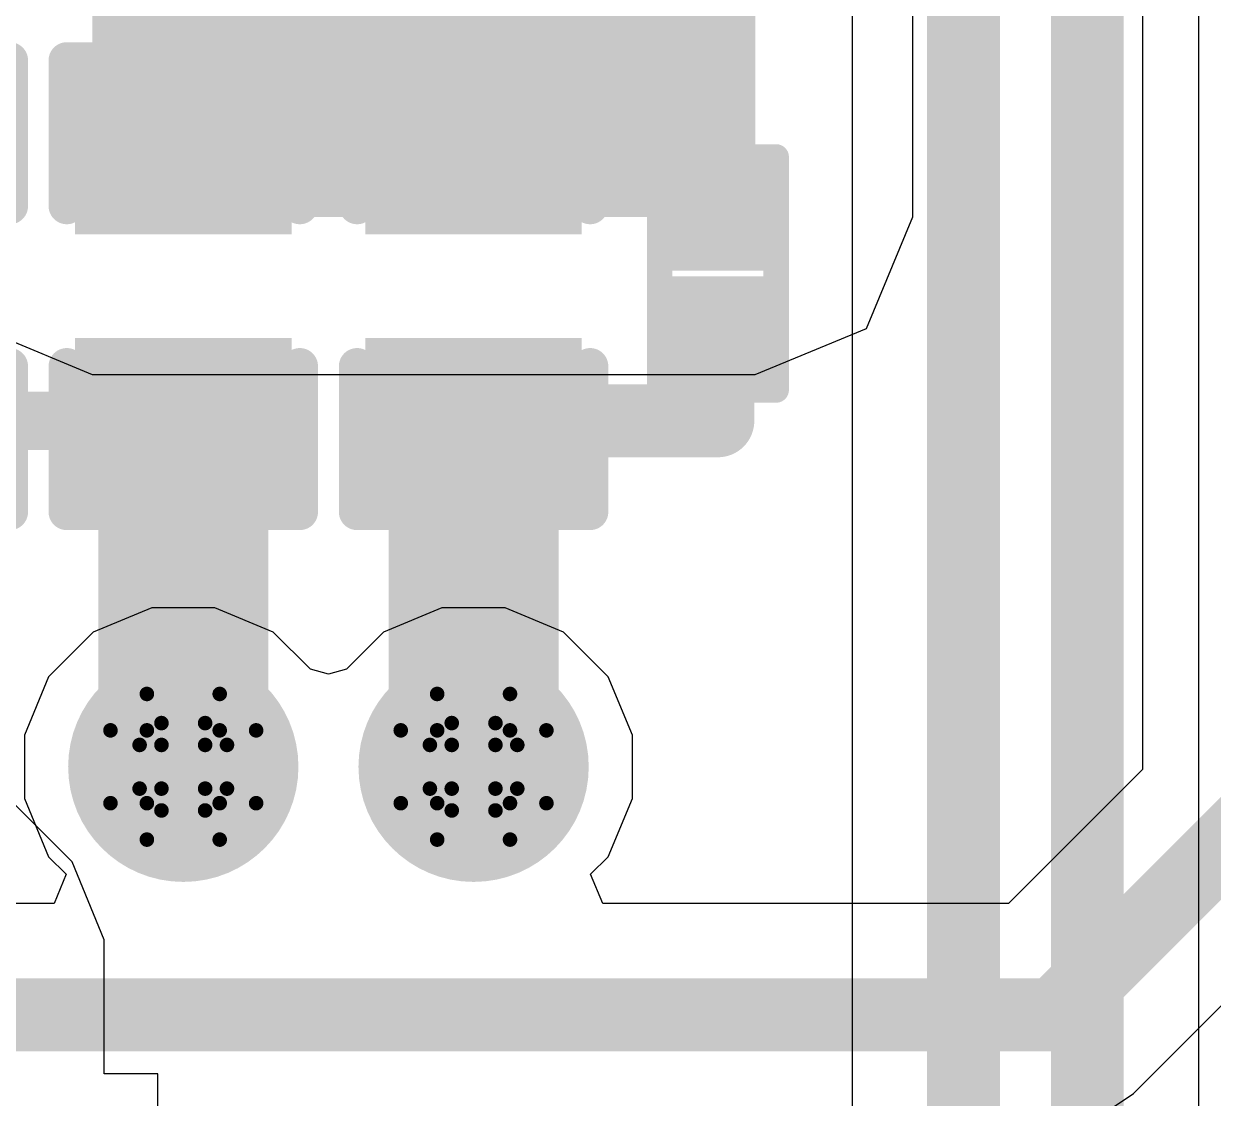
# Model space of a CAD drawing. Header units: inches. Extents: x -4 to 5258, y -4 to 5281.
# Drawn here: x 24.385 to 28.533, y 32.503 to 36.251 of the extents above; entities that cross this region are included whole.
import ezdxf

# ---------------------------------------------------------------- set-up
doc = ezdxf.new("R2010")
doc.units = ezdxf.units.IN
for name, color, linetype in [('Bottom Layer', 5, 'Continuous'), ('Bottom Solder', 6, 'Continuous'), ('Drill Drawing', 1, 'Continuous'), ('Layer 1', 16, 'Continuous'), ('Layer 2', 76, 'Continuous'), ('Top Layer', 1, 'Continuous'), ('Top Overlay', 2, 'Continuous'), ('Top Paste', 8, 'Continuous'), ('Top Solder', 216, 'Continuous'), ('Via Holes', 16, 'Continuous')]:
    doc.layers.add(name, color=color, linetype=linetype)

# ---------------------------------------------------------------- blocks, each defined once
blk = doc.blocks.new('DFN_2_0_3_0_6__227')
at = {"layer": 'Top Layer'}
for points in [[(-0.33, -0.13), (-0.33, 0.13), (-0.06, 0.13), (-0.06, -0.13)], [(0.06, -0.13), (0.06, 0.13), (0.33, 0.13), (0.33, -0.13)]]:
    blk.add_hatch(color=1, dxfattribs=at).paths.add_polyline_path(points)
at = {"layer": 'Top Paste'}
for points in [[(-0.33, -0.13), (-0.33, 0.13), (-0.06, 0.13), (-0.06, -0.13)], [(0.06, -0.13), (0.06, 0.13), (0.33, 0.13), (0.33, -0.13)]]:
    blk.add_hatch(color=8, dxfattribs=at).paths.add_polyline_path(points)
at = {"layer": 'Top Solder'}
for points in [[(-0.38, -0.18), (-0.38, 0.18), (-0.01, 0.18), (-0.01, -0.18)], [(0.01, -0.18), (0.01, 0.18), (0.38, 0.18), (0.38, -0.18)]]:
    blk.add_hatch(color=216, dxfattribs=at).paths.add_polyline_path(points)
at = {"layer": 'Top Overlay'}
for points in [[(-0.4064, 0.2032, 0.0889, 0.0889, 0), (-0.4064, -0.2032, 0.0889, 0.0889, 0)], [(-0.4064, 0.2032, 0.0889, 0.0889, 0), (0.4064, 0.2032, 0.0889, 0.0889, 0)], [(0.4064, 0.2032, 0.0889, 0.0889, 0), (0.4064, -0.2032, 0.0889, 0.0889, 0)], [(-0.4064, -0.2032, 0.0889, 0.0889, 0), (0.4064, -0.2032, 0.0889, 0.0889, 0)]]:
    blk.add_lwpolyline(points, format="xyseb", dxfattribs=at)
for points in [[(-0.4286, 0.2032, 0.0445, 0.0445, 1), (-0.3842, 0.2032, 0.0445, 0.0445, 1)], [(-0.4286, 0.2032, 0.0445, 0.0445, 1), (-0.3842, 0.2032, 0.0445, 0.0445, 1)], [(0.3842, 0.2032, 0.0445, 0.0445, 1), (0.4286, 0.2032, 0.0445, 0.0445, 1)], [(0.3842, 0.2032, 0.0445, 0.0445, 1), (0.4286, 0.2032, 0.0445, 0.0445, 1)], [(-0.4286, -0.2032, 0.0445, 0.0445, 1), (-0.3842, -0.2032, 0.0445, 0.0445, 1)], [(-0.4286, -0.2032, 0.0445, 0.0445, 1), (-0.3842, -0.2032, 0.0445, 0.0445, 1)], [(0.3842, -0.2032, 0.0445, 0.0445, 1), (0.4286, -0.2032, 0.0445, 0.0445, 1)], [(0.3842, -0.2032, 0.0445, 0.0445, 1), (0.4286, -0.2032, 0.0445, 0.0445, 1)]]:
    blk.add_lwpolyline(points, format="xyseb", close=True, dxfattribs=at)
blk = doc.blocks.new('C___0402_286')
at = {"layer": 'Top Layer'}
for points in [[(-0.6985, -0.3175), (-0.6985, 0.3175), (-0.2413, 0.3175), (-0.2413, -0.3175)], [(0.2413, -0.3175), (0.2413, 0.3175), (0.6985, 0.3175), (0.6985, -0.3175)]]:
    blk.add_hatch(color=1, dxfattribs=at).paths.add_polyline_path(points)
at = {"layer": 'Top Paste'}
for points in [[(-0.6985, -0.3175), (-0.6985, 0.3175), (-0.2413, 0.3175), (-0.2413, -0.3175)], [(0.2413, -0.3175), (0.2413, 0.3175), (0.6985, 0.3175), (0.6985, -0.3175)]]:
    blk.add_hatch(color=8, dxfattribs=at).paths.add_polyline_path(points)
at = {"layer": 'Top Solder'}
for points in [[(-0.7585, -0.3775), (-0.7585, 0.3775), (-0.1813, 0.3775), (-0.1813, -0.3775)], [(0.1813, -0.3775), (0.1813, 0.3775), (0.7585, 0.3775), (0.7585, -0.3775)]]:
    blk.add_hatch(color=216, dxfattribs=at).paths.add_polyline_path(points)
at = {"layer": 'Top Overlay'}
for points in [[(-0.7874, 0.4064, 0.127, 0.127, 0), (-0.2794, 0.4064, 0.127, 0.127, 0)], [(-0.7874, 0.4064, 0.127, 0.127, 0), (-0.7874, -0.4064, 0.127, 0.127, 0)], [(0.2794, 0.4064, 0.127, 0.127, 0), (0.7874, 0.4064, 0.127, 0.127, 0)], [(0.7874, 0.4064, 0.127, 0.127, 0), (0.7874, -0.4064, 0.127, 0.127, 0)], [(-0.7874, -0.4064, 0.127, 0.127, 0), (-0.2794, -0.4064, 0.127, 0.127, 0)], [(0.2794, -0.4064, 0.127, 0.127, 0), (0.7874, -0.4064, 0.127, 0.127, 0)]]:
    blk.add_lwpolyline(points, format="xyseb", dxfattribs=at)
for points in [[(-0.8191, 0.4064, 0.0635, 0.0635, 1), (-0.7556, 0.4064, 0.0635, 0.0635, 1)], [(-0.8191, 0.4064, 0.0635, 0.0635, 1), (-0.7556, 0.4064, 0.0635, 0.0635, 1)], [(-0.3111, 0.4064, 0.0635, 0.0635, 1), (-0.2477, 0.4064, 0.0635, 0.0635, 1)], [(0.2477, 0.4064, 0.0635, 0.0635, 1), (0.3111, 0.4064, 0.0635, 0.0635, 1)], [(0.7556, 0.4064, 0.0635, 0.0635, 1), (0.8191, 0.4064, 0.0635, 0.0635, 1)], [(0.7556, 0.4064, 0.0635, 0.0635, 1), (0.8191, 0.4064, 0.0635, 0.0635, 1)], [(-0.8191, -0.4064, 0.0635, 0.0635, 1), (-0.7556, -0.4064, 0.0635, 0.0635, 1)], [(-0.8191, -0.4064, 0.0635, 0.0635, 1), (-0.7556, -0.4064, 0.0635, 0.0635, 1)], [(-0.3111, -0.4064, 0.0635, 0.0635, 1), (-0.2477, -0.4064, 0.0635, 0.0635, 1)], [(0.2477, -0.4064, 0.0635, 0.0635, 1), (0.3111, -0.4064, 0.0635, 0.0635, 1)], [(0.7556, -0.4064, 0.0635, 0.0635, 1), (0.8191, -0.4064, 0.0635, 0.0635, 1)], [(0.7556, -0.4064, 0.0635, 0.0635, 1), (0.8191, -0.4064, 0.0635, 0.0635, 1)]]:
    blk.add_lwpolyline(points, format="xyseb", close=True, dxfattribs=at)
blk = doc.blocks.new('C___0402_288')
at = {"layer": 'Top Layer'}
for points in [[(-0.6985, -0.3175), (-0.6985, 0.3175), (-0.2413, 0.3175), (-0.2413, -0.3175)], [(0.2413, -0.3175), (0.2413, 0.3175), (0.6985, 0.3175), (0.6985, -0.3175)]]:
    blk.add_hatch(color=1, dxfattribs=at).paths.add_polyline_path(points)
at = {"layer": 'Top Paste'}
for points in [[(-0.6985, -0.3175), (-0.6985, 0.3175), (-0.2413, 0.3175), (-0.2413, -0.3175)], [(0.2413, -0.3175), (0.2413, 0.3175), (0.6985, 0.3175), (0.6985, -0.3175)]]:
    blk.add_hatch(color=8, dxfattribs=at).paths.add_polyline_path(points)
at = {"layer": 'Top Solder'}
for points in [[(-0.7585, -0.3775), (-0.7585, 0.3775), (-0.1813, 0.3775), (-0.1813, -0.3775)], [(0.1813, -0.3775), (0.1813, 0.3775), (0.7585, 0.3775), (0.7585, -0.3775)]]:
    blk.add_hatch(color=216, dxfattribs=at).paths.add_polyline_path(points)
at = {"layer": 'Top Overlay'}
for points in [[(-0.7874, 0.4064, 0.127, 0.127, 0), (-0.2794, 0.4064, 0.127, 0.127, 0)], [(-0.7874, 0.4064, 0.127, 0.127, 0), (-0.7874, -0.4064, 0.127, 0.127, 0)], [(0.2794, 0.4064, 0.127, 0.127, 0), (0.7874, 0.4064, 0.127, 0.127, 0)], [(0.7874, 0.4064, 0.127, 0.127, 0), (0.7874, -0.4064, 0.127, 0.127, 0)], [(-0.7874, -0.4064, 0.127, 0.127, 0), (-0.2794, -0.4064, 0.127, 0.127, 0)], [(0.2794, -0.4064, 0.127, 0.127, 0), (0.7874, -0.4064, 0.127, 0.127, 0)]]:
    blk.add_lwpolyline(points, format="xyseb", dxfattribs=at)
for points in [[(-0.8191, 0.4064, 0.0635, 0.0635, 1), (-0.7556, 0.4064, 0.0635, 0.0635, 1)], [(-0.8191, 0.4064, 0.0635, 0.0635, 1), (-0.7556, 0.4064, 0.0635, 0.0635, 1)], [(-0.3111, 0.4064, 0.0635, 0.0635, 1), (-0.2477, 0.4064, 0.0635, 0.0635, 1)], [(0.2477, 0.4064, 0.0635, 0.0635, 1), (0.3111, 0.4064, 0.0635, 0.0635, 1)], [(0.7556, 0.4064, 0.0635, 0.0635, 1), (0.8191, 0.4064, 0.0635, 0.0635, 1)], [(0.7556, 0.4064, 0.0635, 0.0635, 1), (0.8191, 0.4064, 0.0635, 0.0635, 1)], [(-0.8191, -0.4064, 0.0635, 0.0635, 1), (-0.7556, -0.4064, 0.0635, 0.0635, 1)], [(-0.8191, -0.4064, 0.0635, 0.0635, 1), (-0.7556, -0.4064, 0.0635, 0.0635, 1)], [(-0.3111, -0.4064, 0.0635, 0.0635, 1), (-0.2477, -0.4064, 0.0635, 0.0635, 1)], [(0.2477, -0.4064, 0.0635, 0.0635, 1), (0.3111, -0.4064, 0.0635, 0.0635, 1)], [(0.7556, -0.4064, 0.0635, 0.0635, 1), (0.8191, -0.4064, 0.0635, 0.0635, 1)], [(0.7556, -0.4064, 0.0635, 0.0635, 1), (0.8191, -0.4064, 0.0635, 0.0635, 1)]]:
    blk.add_lwpolyline(points, format="xyseb", close=True, dxfattribs=at)
blk = doc.blocks.new('C___0402_290')
at = {"layer": 'Top Layer'}
for points in [[(-0.6985, -0.3175), (-0.6985, 0.3175), (-0.2413, 0.3175), (-0.2413, -0.3175)], [(0.2413, -0.3175), (0.2413, 0.3175), (0.6985, 0.3175), (0.6985, -0.3175)]]:
    blk.add_hatch(color=1, dxfattribs=at).paths.add_polyline_path(points)
at = {"layer": 'Top Paste'}
for points in [[(-0.6985, -0.3175), (-0.6985, 0.3175), (-0.2413, 0.3175), (-0.2413, -0.3175)], [(0.2413, -0.3175), (0.2413, 0.3175), (0.6985, 0.3175), (0.6985, -0.3175)]]:
    blk.add_hatch(color=8, dxfattribs=at).paths.add_polyline_path(points)
at = {"layer": 'Top Solder'}
for points in [[(-0.7585, -0.3775), (-0.7585, 0.3775), (-0.1813, 0.3775), (-0.1813, -0.3775)], [(0.1813, -0.3775), (0.1813, 0.3775), (0.7585, 0.3775), (0.7585, -0.3775)]]:
    blk.add_hatch(color=216, dxfattribs=at).paths.add_polyline_path(points)
at = {"layer": 'Top Overlay'}
for points in [[(-0.2794, 0.4064, 0.127, 0.127, 0), (-0.7874, 0.4064, 0.127, 0.127, 0)], [(-0.7874, -0.4064, 0.127, 0.127, 0), (-0.7874, 0.4064, 0.127, 0.127, 0)], [(0.7874, 0.4064, 0.127, 0.127, 0), (0.2794, 0.4064, 0.127, 0.127, 0)], [(0.7874, -0.4064, 0.127, 0.127, 0), (0.7874, 0.4064, 0.127, 0.127, 0)], [(-0.2794, -0.4064, 0.127, 0.127, 0), (-0.7874, -0.4064, 0.127, 0.127, 0)], [(0.7874, -0.4064, 0.127, 0.127, 0), (0.2794, -0.4064, 0.127, 0.127, 0)]]:
    blk.add_lwpolyline(points, format="xyseb", dxfattribs=at)
for points in [[(-0.8191, 0.4064, 0.0635, 0.0635, 1), (-0.7556, 0.4064, 0.0635, 0.0635, 1)], [(-0.8191, 0.4064, 0.0635, 0.0635, 1), (-0.7556, 0.4064, 0.0635, 0.0635, 1)], [(-0.3111, 0.4064, 0.0635, 0.0635, 1), (-0.2477, 0.4064, 0.0635, 0.0635, 1)], [(0.2477, 0.4064, 0.0635, 0.0635, 1), (0.3111, 0.4064, 0.0635, 0.0635, 1)], [(0.7556, 0.4064, 0.0635, 0.0635, 1), (0.8191, 0.4064, 0.0635, 0.0635, 1)], [(0.7556, 0.4064, 0.0635, 0.0635, 1), (0.8191, 0.4064, 0.0635, 0.0635, 1)], [(-0.8191, -0.4064, 0.0635, 0.0635, 1), (-0.7556, -0.4064, 0.0635, 0.0635, 1)], [(-0.8191, -0.4064, 0.0635, 0.0635, 1), (-0.7556, -0.4064, 0.0635, 0.0635, 1)], [(-0.3111, -0.4064, 0.0635, 0.0635, 1), (-0.2477, -0.4064, 0.0635, 0.0635, 1)], [(0.2477, -0.4064, 0.0635, 0.0635, 1), (0.3111, -0.4064, 0.0635, 0.0635, 1)], [(0.7556, -0.4064, 0.0635, 0.0635, 1), (0.8191, -0.4064, 0.0635, 0.0635, 1)], [(0.7556, -0.4064, 0.0635, 0.0635, 1), (0.8191, -0.4064, 0.0635, 0.0635, 1)]]:
    blk.add_lwpolyline(points, format="xyseb", close=True, dxfattribs=at)

msp = doc.modelspace()

# ---------------------------------------------------------------- hatches: boundary and pattern name
at = {"layer": 'Bottom Layer'}
h = msp.add_hatch(color=5, dxfattribs=at)
edge = h.paths.add_edge_path()
edge.add_arc((24.9411, 33.659), 0.3, 0, 360)
h = msp.add_hatch(color=5, dxfattribs=at)
edge = h.paths.add_edge_path()
edge.add_arc((25.9536, 33.659), 0.3, 0, 360)
at = {"layer": 'Bottom Solder'}
h = msp.add_hatch(color=6, dxfattribs=at)
edge = h.paths.add_edge_path()
edge.add_arc((24.9411, 33.659), 0.4016, 0, 360)
h = msp.add_hatch(color=6, dxfattribs=at)
edge = h.paths.add_edge_path()
edge.add_arc((25.9536, 33.659), 0.4016, 0, 360)
at = {"layer": 'Layer 1'}
h = msp.add_hatch(color=16, dxfattribs=at)
edge = h.paths.add_edge_path()
edge.add_arc((24.9411, 33.659), 0.3, 0, 360)
h = msp.add_hatch(color=16, dxfattribs=at)
edge = h.paths.add_edge_path()
edge.add_arc((25.9536, 33.659), 0.3, 0, 360)
at = {"layer": 'Layer 2'}
h = msp.add_hatch(color=76, dxfattribs=at)
edge = h.paths.add_edge_path()
edge.add_arc((24.9411, 33.659), 0.3, 0, 360)
h = msp.add_hatch(color=76, dxfattribs=at)
edge = h.paths.add_edge_path()
edge.add_arc((25.9536, 33.659), 0.3, 0, 360)
at = {"layer": 'Top Layer'}
for points in [[(24.6236, 35.5767), (26.9357, 35.5767), (26.9357, 37.8054), (24.6236, 37.8054)], [(25.2379, 34.8655), (24.6447, 34.8655), (24.6447, 33.659), (25.2379, 33.659)], [(26.2504, 34.8655), (25.6572, 34.8655), (25.6572, 33.659), (26.2504, 33.659)]]:
    msp.add_hatch(color=1, dxfattribs=at).paths.add_polyline_path(points)
h = msp.add_hatch(color=1, dxfattribs=at)
edge = h.paths.add_edge_path()
edge.add_arc((24.9411, 33.659), 0.3, 0, 360)
h = msp.add_hatch(color=1, dxfattribs=at)
edge = h.paths.add_edge_path()
edge.add_arc((25.9536, 33.659), 0.3, 0, 360)
at = {"layer": 'Top Solder'}
h = msp.add_hatch(color=216, dxfattribs=at)
edge = h.paths.add_edge_path()
edge.add_arc((24.9411, 33.659), 0.4016, 0, 360)
h = msp.add_hatch(color=216, dxfattribs=at)
edge = h.paths.add_edge_path()
edge.add_arc((25.9536, 33.659), 0.4016, 0, 360)
at = {"layer": 'Via Holes'}
h = msp.add_hatch(color=7, dxfattribs=at)
edge = h.paths.add_edge_path()
edge.add_arc((24.9411, 33.659), 0.15, 0, 360)
h = msp.add_hatch(color=7, dxfattribs=at)
edge = h.paths.add_edge_path()
edge.add_arc((25.9536, 33.659), 0.15, 0, 360)

# ---------------------------------------------------------------- linework, layer by layer
at = {"layer": 'Bottom Layer'}
for p, q in [((27.2739, 46.8393), (27.2739, 25.0071)), ((28.4827, 24.6673), (28.4827, 46.4996))]:
    msp.add_line(p, q, dxfattribs=at)
for points in [[(27.6624, 24.8462, 0.254, 0.254, 0), (27.6624, 46.8393, 0.254, 0.254, 0)], [(28.0942, 24.6673, 0.254, 0.254, 0), (28.0942, 46.6605, 0.254, 0.254, 0)]]:
    msp.add_lwpolyline(points, format="xyseb", dxfattribs=at)
at = {"layer": 'Drill Drawing'}
for points in [[(24.8141, 33.786, 0.0508, 0.0508, 0), (24.8141, 33.913, 0.0508, 0.0508, 0)], [(24.8141, 33.913, 0.0508, 0.0508, 0), (25.0681, 33.913, 0.0508, 0.0508, 0)], [(25.0681, 33.786, 0.0508, 0.0508, 0), (25.0681, 33.913, 0.0508, 0.0508, 0)], [(25.8266, 33.786, 0.0508, 0.0508, 0), (25.8266, 33.913, 0.0508, 0.0508, 0)], [(25.8266, 33.913, 0.0508, 0.0508, 0), (26.0806, 33.913, 0.0508, 0.0508, 0)], [(26.0806, 33.786, 0.0508, 0.0508, 0), (26.0806, 33.913, 0.0508, 0.0508, 0)], [(24.6871, 33.532, 0.0508, 0.0508, 0), (24.6871, 33.786, 0.0508, 0.0508, 0)], [(24.6871, 33.786, 0.0508, 0.0508, 0), (24.8141, 33.786, 0.0508, 0.0508, 0)], [(24.8649, 33.7352, 0.0508, 0.0508, 0), (24.8649, 33.8114, 0.0508, 0.0508, 0)], [(24.8649, 33.8114, 0.0508, 0.0508, 0), (25.0173, 33.8114, 0.0508, 0.0508, 0)], [(25.0173, 33.7352, 0.0508, 0.0508, 0), (25.0173, 33.8114, 0.0508, 0.0508, 0)], [(25.0681, 33.786, 0.0508, 0.0508, 0), (25.1951, 33.786, 0.0508, 0.0508, 0)], [(25.1951, 33.532, 0.0508, 0.0508, 0), (25.1951, 33.786, 0.0508, 0.0508, 0)], [(25.6996, 33.532, 0.0508, 0.0508, 0), (25.6996, 33.786, 0.0508, 0.0508, 0)], [(25.6996, 33.786, 0.0508, 0.0508, 0), (25.8266, 33.786, 0.0508, 0.0508, 0)], [(25.8774, 33.7352, 0.0508, 0.0508, 0), (25.8774, 33.8114, 0.0508, 0.0508, 0)], [(25.8774, 33.8114, 0.0508, 0.0508, 0), (26.0298, 33.8114, 0.0508, 0.0508, 0)], [(26.0298, 33.7352, 0.0508, 0.0508, 0), (26.0298, 33.8114, 0.0508, 0.0508, 0)], [(26.0806, 33.786, 0.0508, 0.0508, 0), (26.2076, 33.786, 0.0508, 0.0508, 0)], [(26.2076, 33.532, 0.0508, 0.0508, 0), (26.2076, 33.786, 0.0508, 0.0508, 0)], [(24.7887, 33.5828, 0.0508, 0.0508, 0), (24.7887, 33.7352, 0.0508, 0.0508, 0)], [(24.7887, 33.7352, 0.0508, 0.0508, 0), (24.8649, 33.7352, 0.0508, 0.0508, 0)], [(25.0173, 33.7352, 0.0508, 0.0508, 0), (25.0935, 33.7352, 0.0508, 0.0508, 0)], [(25.0935, 33.5828, 0.0508, 0.0508, 0), (25.0935, 33.7352, 0.0508, 0.0508, 0)], [(25.8012, 33.5828, 0.0508, 0.0508, 0), (25.8012, 33.7352, 0.0508, 0.0508, 0)], [(25.8012, 33.7352, 0.0508, 0.0508, 0), (25.8774, 33.7352, 0.0508, 0.0508, 0)], [(26.0298, 33.7352, 0.0508, 0.0508, 0), (26.106, 33.7352, 0.0508, 0.0508, 0)], [(26.106, 33.5828, 0.0508, 0.0508, 0), (26.106, 33.7352, 0.0508, 0.0508, 0)], [(24.7887, 33.5828, 0.0508, 0.0508, 0), (24.8649, 33.5828, 0.0508, 0.0508, 0)], [(24.8649, 33.5066, 0.0508, 0.0508, 0), (24.8649, 33.5828, 0.0508, 0.0508, 0)], [(25.0173, 33.5828, 0.0508, 0.0508, 0), (25.0935, 33.5828, 0.0508, 0.0508, 0)], [(25.0173, 33.5066, 0.0508, 0.0508, 0), (25.0173, 33.5828, 0.0508, 0.0508, 0)], [(25.8012, 33.5828, 0.0508, 0.0508, 0), (25.8774, 33.5828, 0.0508, 0.0508, 0)], [(25.8774, 33.5066, 0.0508, 0.0508, 0), (25.8774, 33.5828, 0.0508, 0.0508, 0)], [(26.0298, 33.5828, 0.0508, 0.0508, 0), (26.106, 33.5828, 0.0508, 0.0508, 0)], [(26.0298, 33.5066, 0.0508, 0.0508, 0), (26.0298, 33.5828, 0.0508, 0.0508, 0)], [(24.6871, 33.532, 0.0508, 0.0508, 0), (24.8141, 33.532, 0.0508, 0.0508, 0)], [(24.8141, 33.405, 0.0508, 0.0508, 0), (24.8141, 33.532, 0.0508, 0.0508, 0)], [(24.8649, 33.5066, 0.0508, 0.0508, 0), (25.0173, 33.5066, 0.0508, 0.0508, 0)], [(25.0681, 33.532, 0.0508, 0.0508, 0), (25.1951, 33.532, 0.0508, 0.0508, 0)], [(25.0681, 33.405, 0.0508, 0.0508, 0), (25.0681, 33.532, 0.0508, 0.0508, 0)], [(25.6996, 33.532, 0.0508, 0.0508, 0), (25.8266, 33.532, 0.0508, 0.0508, 0)], [(25.8266, 33.405, 0.0508, 0.0508, 0), (25.8266, 33.532, 0.0508, 0.0508, 0)], [(25.8774, 33.5066, 0.0508, 0.0508, 0), (26.0298, 33.5066, 0.0508, 0.0508, 0)], [(26.0806, 33.532, 0.0508, 0.0508, 0), (26.2076, 33.532, 0.0508, 0.0508, 0)], [(26.0806, 33.405, 0.0508, 0.0508, 0), (26.0806, 33.532, 0.0508, 0.0508, 0)], [(24.8141, 33.405, 0.0508, 0.0508, 0), (25.0681, 33.405, 0.0508, 0.0508, 0)], [(25.8266, 33.405, 0.0508, 0.0508, 0), (26.0806, 33.405, 0.0508, 0.0508, 0)]]:
    msp.add_lwpolyline(points, format="xyseb", dxfattribs=at)
for points in [[(24.8014, 33.913, 0.0254, 0.0254, 1), (24.8268, 33.913, 0.0254, 0.0254, 1)], [(24.8014, 33.913, 0.0254, 0.0254, 1), (24.8268, 33.913, 0.0254, 0.0254, 1)], [(25.0554, 33.913, 0.0254, 0.0254, 1), (25.0808, 33.913, 0.0254, 0.0254, 1)], [(25.0554, 33.913, 0.0254, 0.0254, 1), (25.0808, 33.913, 0.0254, 0.0254, 1)], [(25.8139, 33.913, 0.0254, 0.0254, 1), (25.8393, 33.913, 0.0254, 0.0254, 1)], [(25.8139, 33.913, 0.0254, 0.0254, 1), (25.8393, 33.913, 0.0254, 0.0254, 1)], [(26.0679, 33.913, 0.0254, 0.0254, 1), (26.0933, 33.913, 0.0254, 0.0254, 1)], [(26.0679, 33.913, 0.0254, 0.0254, 1), (26.0933, 33.913, 0.0254, 0.0254, 1)], [(24.6744, 33.786, 0.0254, 0.0254, 1), (24.6998, 33.786, 0.0254, 0.0254, 1)], [(24.6744, 33.786, 0.0254, 0.0254, 1), (24.6998, 33.786, 0.0254, 0.0254, 1)], [(24.8014, 33.786, 0.0254, 0.0254, 1), (24.8268, 33.786, 0.0254, 0.0254, 1)], [(24.8014, 33.786, 0.0254, 0.0254, 1), (24.8268, 33.786, 0.0254, 0.0254, 1)], [(24.8522, 33.8114, 0.0254, 0.0254, 1), (24.8776, 33.8114, 0.0254, 0.0254, 1)], [(24.8522, 33.8114, 0.0254, 0.0254, 1), (24.8776, 33.8114, 0.0254, 0.0254, 1)], [(25.0046, 33.8114, 0.0254, 0.0254, 1), (25.03, 33.8114, 0.0254, 0.0254, 1)], [(25.0046, 33.8114, 0.0254, 0.0254, 1), (25.03, 33.8114, 0.0254, 0.0254, 1)], [(25.0554, 33.786, 0.0254, 0.0254, 1), (25.0808, 33.786, 0.0254, 0.0254, 1)], [(25.0554, 33.786, 0.0254, 0.0254, 1), (25.0808, 33.786, 0.0254, 0.0254, 1)], [(25.1824, 33.786, 0.0254, 0.0254, 1), (25.2078, 33.786, 0.0254, 0.0254, 1)], [(25.1824, 33.786, 0.0254, 0.0254, 1), (25.2078, 33.786, 0.0254, 0.0254, 1)], [(25.6869, 33.786, 0.0254, 0.0254, 1), (25.7123, 33.786, 0.0254, 0.0254, 1)], [(25.6869, 33.786, 0.0254, 0.0254, 1), (25.7123, 33.786, 0.0254, 0.0254, 1)], [(25.8139, 33.786, 0.0254, 0.0254, 1), (25.8393, 33.786, 0.0254, 0.0254, 1)], [(25.8139, 33.786, 0.0254, 0.0254, 1), (25.8393, 33.786, 0.0254, 0.0254, 1)], [(25.8647, 33.8114, 0.0254, 0.0254, 1), (25.8901, 33.8114, 0.0254, 0.0254, 1)], [(25.8647, 33.8114, 0.0254, 0.0254, 1), (25.8901, 33.8114, 0.0254, 0.0254, 1)], [(26.0171, 33.8114, 0.0254, 0.0254, 1), (26.0425, 33.8114, 0.0254, 0.0254, 1)], [(26.0171, 33.8114, 0.0254, 0.0254, 1), (26.0425, 33.8114, 0.0254, 0.0254, 1)], [(26.0679, 33.786, 0.0254, 0.0254, 1), (26.0933, 33.786, 0.0254, 0.0254, 1)], [(26.0679, 33.786, 0.0254, 0.0254, 1), (26.0933, 33.786, 0.0254, 0.0254, 1)], [(26.1949, 33.786, 0.0254, 0.0254, 1), (26.2203, 33.786, 0.0254, 0.0254, 1)], [(26.1949, 33.786, 0.0254, 0.0254, 1), (26.2203, 33.786, 0.0254, 0.0254, 1)], [(24.776, 33.7352, 0.0254, 0.0254, 1), (24.8014, 33.7352, 0.0254, 0.0254, 1)], [(24.776, 33.7352, 0.0254, 0.0254, 1), (24.8014, 33.7352, 0.0254, 0.0254, 1)], [(24.8522, 33.7352, 0.0254, 0.0254, 1), (24.8776, 33.7352, 0.0254, 0.0254, 1)], [(24.8522, 33.7352, 0.0254, 0.0254, 1), (24.8776, 33.7352, 0.0254, 0.0254, 1)], [(25.0046, 33.7352, 0.0254, 0.0254, 1), (25.03, 33.7352, 0.0254, 0.0254, 1)], [(25.0046, 33.7352, 0.0254, 0.0254, 1), (25.03, 33.7352, 0.0254, 0.0254, 1)], [(25.0808, 33.7352, 0.0254, 0.0254, 1), (25.1062, 33.7352, 0.0254, 0.0254, 1)], [(25.0808, 33.7352, 0.0254, 0.0254, 1), (25.1062, 33.7352, 0.0254, 0.0254, 1)], [(25.7885, 33.7352, 0.0254, 0.0254, 1), (25.8139, 33.7352, 0.0254, 0.0254, 1)], [(25.7885, 33.7352, 0.0254, 0.0254, 1), (25.8139, 33.7352, 0.0254, 0.0254, 1)], [(25.8647, 33.7352, 0.0254, 0.0254, 1), (25.8901, 33.7352, 0.0254, 0.0254, 1)], [(25.8647, 33.7352, 0.0254, 0.0254, 1), (25.8901, 33.7352, 0.0254, 0.0254, 1)], [(26.0171, 33.7352, 0.0254, 0.0254, 1), (26.0425, 33.7352, 0.0254, 0.0254, 1)], [(26.0171, 33.7352, 0.0254, 0.0254, 1), (26.0425, 33.7352, 0.0254, 0.0254, 1)], [(26.0933, 33.7352, 0.0254, 0.0254, 1), (26.1187, 33.7352, 0.0254, 0.0254, 1)], [(26.0933, 33.7352, 0.0254, 0.0254, 1), (26.1187, 33.7352, 0.0254, 0.0254, 1)], [(24.776, 33.5828, 0.0254, 0.0254, 1), (24.8014, 33.5828, 0.0254, 0.0254, 1)], [(24.776, 33.5828, 0.0254, 0.0254, 1), (24.8014, 33.5828, 0.0254, 0.0254, 1)], [(24.8522, 33.5828, 0.0254, 0.0254, 1), (24.8776, 33.5828, 0.0254, 0.0254, 1)], [(24.8522, 33.5828, 0.0254, 0.0254, 1), (24.8776, 33.5828, 0.0254, 0.0254, 1)], [(25.0046, 33.5828, 0.0254, 0.0254, 1), (25.03, 33.5828, 0.0254, 0.0254, 1)], [(25.0046, 33.5828, 0.0254, 0.0254, 1), (25.03, 33.5828, 0.0254, 0.0254, 1)], [(25.0808, 33.5828, 0.0254, 0.0254, 1), (25.1062, 33.5828, 0.0254, 0.0254, 1)], [(25.0808, 33.5828, 0.0254, 0.0254, 1), (25.1062, 33.5828, 0.0254, 0.0254, 1)], [(25.7885, 33.5828, 0.0254, 0.0254, 1), (25.8139, 33.5828, 0.0254, 0.0254, 1)], [(25.7885, 33.5828, 0.0254, 0.0254, 1), (25.8139, 33.5828, 0.0254, 0.0254, 1)], [(25.8647, 33.5828, 0.0254, 0.0254, 1), (25.8901, 33.5828, 0.0254, 0.0254, 1)], [(25.8647, 33.5828, 0.0254, 0.0254, 1), (25.8901, 33.5828, 0.0254, 0.0254, 1)], [(26.0171, 33.5828, 0.0254, 0.0254, 1), (26.0425, 33.5828, 0.0254, 0.0254, 1)], [(26.0171, 33.5828, 0.0254, 0.0254, 1), (26.0425, 33.5828, 0.0254, 0.0254, 1)], [(26.0933, 33.5828, 0.0254, 0.0254, 1), (26.1187, 33.5828, 0.0254, 0.0254, 1)], [(26.0933, 33.5828, 0.0254, 0.0254, 1), (26.1187, 33.5828, 0.0254, 0.0254, 1)], [(24.6744, 33.532, 0.0254, 0.0254, 1), (24.6998, 33.532, 0.0254, 0.0254, 1)], [(24.6744, 33.532, 0.0254, 0.0254, 1), (24.6998, 33.532, 0.0254, 0.0254, 1)], [(24.8014, 33.532, 0.0254, 0.0254, 1), (24.8268, 33.532, 0.0254, 0.0254, 1)], [(24.8014, 33.532, 0.0254, 0.0254, 1), (24.8268, 33.532, 0.0254, 0.0254, 1)], [(24.8522, 33.5066, 0.0254, 0.0254, 1), (24.8776, 33.5066, 0.0254, 0.0254, 1)], [(24.8522, 33.5066, 0.0254, 0.0254, 1), (24.8776, 33.5066, 0.0254, 0.0254, 1)], [(25.0046, 33.5066, 0.0254, 0.0254, 1), (25.03, 33.5066, 0.0254, 0.0254, 1)], [(25.0046, 33.5066, 0.0254, 0.0254, 1), (25.03, 33.5066, 0.0254, 0.0254, 1)], [(25.0554, 33.532, 0.0254, 0.0254, 1), (25.0808, 33.532, 0.0254, 0.0254, 1)], [(25.0554, 33.532, 0.0254, 0.0254, 1), (25.0808, 33.532, 0.0254, 0.0254, 1)], [(25.1824, 33.532, 0.0254, 0.0254, 1), (25.2078, 33.532, 0.0254, 0.0254, 1)], [(25.1824, 33.532, 0.0254, 0.0254, 1), (25.2078, 33.532, 0.0254, 0.0254, 1)], [(25.6869, 33.532, 0.0254, 0.0254, 1), (25.7123, 33.532, 0.0254, 0.0254, 1)], [(25.6869, 33.532, 0.0254, 0.0254, 1), (25.7123, 33.532, 0.0254, 0.0254, 1)], [(25.8139, 33.532, 0.0254, 0.0254, 1), (25.8393, 33.532, 0.0254, 0.0254, 1)], [(25.8139, 33.532, 0.0254, 0.0254, 1), (25.8393, 33.532, 0.0254, 0.0254, 1)], [(25.8647, 33.5066, 0.0254, 0.0254, 1), (25.8901, 33.5066, 0.0254, 0.0254, 1)], [(25.8647, 33.5066, 0.0254, 0.0254, 1), (25.8901, 33.5066, 0.0254, 0.0254, 1)], [(26.0171, 33.5066, 0.0254, 0.0254, 1), (26.0425, 33.5066, 0.0254, 0.0254, 1)], [(26.0171, 33.5066, 0.0254, 0.0254, 1), (26.0425, 33.5066, 0.0254, 0.0254, 1)], [(26.0679, 33.532, 0.0254, 0.0254, 1), (26.0933, 33.532, 0.0254, 0.0254, 1)], [(26.0679, 33.532, 0.0254, 0.0254, 1), (26.0933, 33.532, 0.0254, 0.0254, 1)], [(26.1949, 33.532, 0.0254, 0.0254, 1), (26.2203, 33.532, 0.0254, 0.0254, 1)], [(26.1949, 33.532, 0.0254, 0.0254, 1), (26.2203, 33.532, 0.0254, 0.0254, 1)], [(24.8014, 33.405, 0.0254, 0.0254, 1), (24.8268, 33.405, 0.0254, 0.0254, 1)], [(24.8014, 33.405, 0.0254, 0.0254, 1), (24.8268, 33.405, 0.0254, 0.0254, 1)], [(25.0554, 33.405, 0.0254, 0.0254, 1), (25.0808, 33.405, 0.0254, 0.0254, 1)], [(25.0554, 33.405, 0.0254, 0.0254, 1), (25.0808, 33.405, 0.0254, 0.0254, 1)], [(25.8139, 33.405, 0.0254, 0.0254, 1), (25.8393, 33.405, 0.0254, 0.0254, 1)], [(25.8139, 33.405, 0.0254, 0.0254, 1), (25.8393, 33.405, 0.0254, 0.0254, 1)], [(26.0679, 33.405, 0.0254, 0.0254, 1), (26.0933, 33.405, 0.0254, 0.0254, 1)], [(26.0679, 33.405, 0.0254, 0.0254, 1), (26.0933, 33.405, 0.0254, 0.0254, 1)]]:
    msp.add_lwpolyline(points, format="xyseb", close=True, dxfattribs=at)
at = {"layer": 'Layer 2'}
for p, q in [((28.2861, 55.4553), (28.2861, 33.6493)), ((24.8309, 34.213), (24.6273, 34.1287)), ((25.0513, 34.213), (24.8309, 34.213)), ((25.2549, 34.1287), (25.0513, 34.213)), ((25.8434, 34.213), (25.6398, 34.1287)), ((26.0638, 34.213), (25.8434, 34.213)), ((26.2674, 34.1287), (26.0638, 34.213)), ((24.6273, 34.1287), (24.4715, 33.9728)), ((25.3847, 33.9989), (25.2549, 34.1287)), ((25.6398, 34.1287), (25.51, 33.9989)), ((26.4233, 33.9728), (26.2674, 34.1287)), ((25.4474, 33.9824), (25.3847, 33.9989)), ((25.51, 33.9989), (25.4474, 33.9824)), ((24.4715, 33.9728), (24.3871, 33.7692)), ((26.5076, 33.7692), (26.4233, 33.9728)), ((24.3871, 33.7692), (24.3871, 33.5488)), ((26.5076, 33.5488), (26.5076, 33.7692)), ((28.2861, 33.6493), (27.8191, 33.1823)), ((24.3871, 33.5488), (24.4715, 33.3452)), ((26.4233, 33.3452), (26.5076, 33.5488)), ((24.4715, 33.3452), (24.5328, 33.2839)), ((26.3619, 33.2839), (26.4233, 33.3452)), ((24.5328, 33.2839), (24.4907, 33.1823)), ((26.404, 33.1823), (26.3619, 33.2839)), ((28.2547, 32.5191), (28.9492, 33.2137)), ((24.4907, 33.1823), (21.7174, 33.1823)), ((27.8191, 33.1823), (26.404, 33.1823)), ((28.1287, 32.4349), (28.2547, 32.5191))]:
    msp.add_line(p, q, dxfattribs=at)
for points in [[(27.98, 32.7938, 0.254, 0.254, 0), (28.6746, 33.4884, 0.254, 0.254, 0)], [(21.7174, 32.7938, 0.254, 0.254, 0), (27.98, 32.7938, 0.254, 0.254, 0)]]:
    msp.add_lwpolyline(points, format="xyseb", dxfattribs=at)
msp.add_lwpolyline([(27.9165, 32.7938, 0.127, 0.127, 1), (28.0435, 32.7938, 0.127, 0.127, 1)], format="xyseb", close=True, dxfattribs=at)
msp.add_lwpolyline([(27.9165, 32.7938, 0.127, 0.127, 1), (28.0435, 32.7938, 0.127, 0.127, 1)], format="xyseb", close=True, dxfattribs=at)
at = {"layer": 'Top Layer'}
for p, q in [((27.4856, 35.5767), (27.4856, 37.7068)), ((27.3245, 35.1879), (27.4856, 35.5767)), ((24.553, 33.3277), (22.4373, 35.4434)), ((24.2348, 35.1879), (24.6236, 35.0269)), ((26.9357, 35.0269), (27.3245, 35.1879)), ((24.6236, 35.0269), (26.9357, 35.0269)), ((24.6657, 33.0555), (24.553, 33.3277)), ((24.6657, 32.5884), (24.6657, 33.0555)), ((24.8524, 32.5884), (24.6657, 32.5884)), ((24.8524, 31.7161), (24.8524, 32.5884))]:
    msp.add_line(p, q, dxfattribs=at)
for points in [[(24.9411, 35.8053, 0.2032, 0.2032, 0), (25.9536, 35.8053, 0.2032, 0.2032, 0)], [(26.8057, 34.8655, 0.254, 0.254, 0), (26.8057, 35.124, 0.254, 0.254, 0)], [(25.9536, 34.8655, 0.254, 0.254, 0), (26.8057, 34.8655, 0.254, 0.254, 0)], [(23.9298, 34.8655, 0.2032, 0.2032, 0), (24.9411, 34.8655, 0.2032, 0.2032, 0)]]:
    msp.add_lwpolyline(points, format="xyseb", dxfattribs=at)
for points in [[(24.8903, 35.8053, 0.1016, 0.1016, 1), (24.9919, 35.8053, 0.1016, 0.1016, 1)], [(25.9028, 35.8053, 0.1016, 0.1016, 1), (26.0044, 35.8053, 0.1016, 0.1016, 1)], [(26.7422, 35.124, 0.127, 0.127, 1), (26.8692, 35.124, 0.127, 0.127, 1)], [(25.8901, 34.8655, 0.127, 0.127, 1), (26.0171, 34.8655, 0.127, 0.127, 1)], [(26.7422, 34.8655, 0.127, 0.127, 1), (26.8692, 34.8655, 0.127, 0.127, 1)], [(26.7422, 34.8655, 0.127, 0.127, 1), (26.8692, 34.8655, 0.127, 0.127, 1)], [(24.8903, 34.8655, 0.1016, 0.1016, 1), (24.9919, 34.8655, 0.1016, 0.1016, 1)]]:
    msp.add_lwpolyline(points, format="xyseb", close=True, dxfattribs=at)

# ---------------------------------------------------------------- block references
for name, p, rotation in [('C___0402_290', (23.9298, 35.3354), 270), ('C___0402_286', (24.9411, 35.3354), 90), ('C___0402_288', (25.9536, 35.3354), 90), ('DFN_2_0_3_0_6__227', (26.8057, 35.3797), 90)]:
    msp.add_blockref(name, p, dxfattribs=dict(rotation=rotation))

doc.saveas('drawing.dxf')
